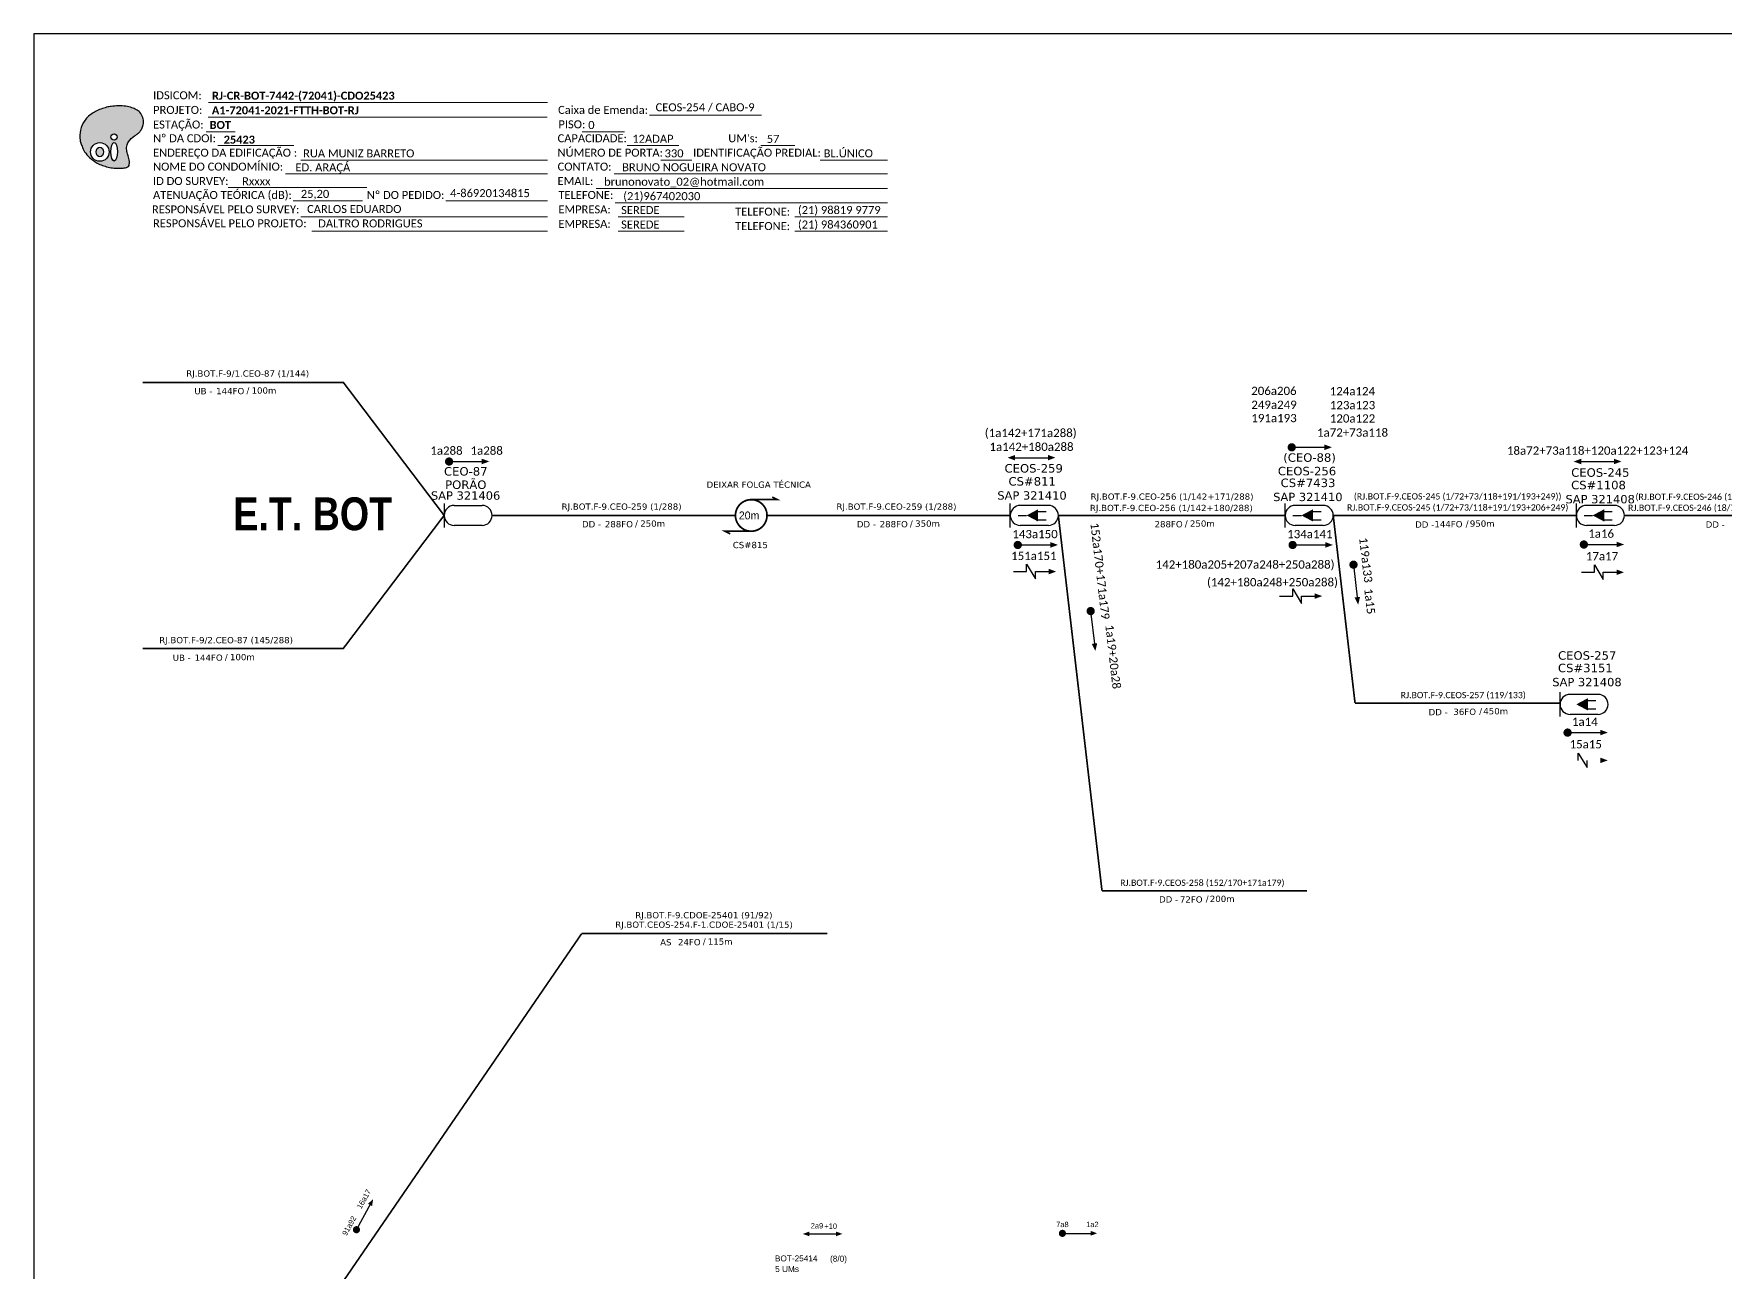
# Model space of a CAD drawing. Header units: metres. Extents: x -1286 to 457, y -500 to 94.
# Drawn here: x -1286.1 to -907.1, y -183.2 to 94.2 of the extents above; entities that cross this region are included whole.
import ezdxf
from ezdxf.enums import TextEntityAlignment as Align

# ---------------------------------------------------------------- set-up
doc = ezdxf.new("R2010")
doc.units = ezdxf.units.M
doc.layers.add("20.0-LEGENDA DOS CDO'S", color=1, linetype='Continuous', lineweight=0)
doc.layers.add('40.1-ETIQUETAS', color=1, linetype='Continuous', lineweight=20)
for name, color, linetype in [('20.4-CEOS', 1, 'Continuous'), ('20.5-CABO AÉREO', 1, 'Continuous'), ('20.5-CEO', 1, 'Continuous'), ('CAP a instalar', 1, 'Continuous'), ('E.T.', 7, 'Continuous'), ('SETA', 7, 'Continuous'), ('UNIFILAR', 7, 'Continuous')]:
    doc.layers.add(name, color=color, linetype=linetype)
doc.styles.add('ARIAL', font='arial.ttf')
doc.styles.add('siredit', font='verdana.ttf')
doc.styles.add('SWISS BIT', font='swisscb.ttf')
doc.styles.add('WMF-Calibri0', font='calibri.ttf')
doc.styles.add('WMF-Calibri1', font='calibrib.ttf')
doc.linetypes.add('FENCELINE1', pattern='A,0.25,-0.1,[133,ltypeshp.shx,S=0.1,R=0,X=-0.1,Y=0],-0.1,1', length=1.45)

# ---------------------------------------------------------------- blocks, each defined once
blk = doc.blocks.new('ETIQUETA_RS5F')
at = {"layer": '40.1-ETIQUETAS', "color": 0, "style": 'siredit'}
blk.add_text('/', height=1.5, dxfattribs=at).set_placement((1.58, -1.95), align=Align.MIDDLE_RIGHT)
for tag, p in [('ETIQUETA_R_PRIMARIA', (1.21, 4.1)), ('ETIQUETA_R_SECUNDARIA', (1.21, 2.1)), ('F_ATIVAS/F_MORTAS', (1.14, -4.24))]:
    blk.add_attdef(tag, text='', height=1.5, dxfattribs=at).set_placement(p, align=Align.MIDDLE_CENTER)
for tag, p in [('TIPO_CABO', (-6.58, -2.12)), ('CAP_CABO', (0.4, -2.09))]:
    blk.add_attdef(tag, text='', height=1.5, dxfattribs=at).set_placement(p, align=Align.MIDDLE_RIGHT)
blk.add_attdef('METROS', text='', height=1.5, dxfattribs=at).set_placement((2.14, -1.95), align=Align.MIDDLE_LEFT)
for tag, p in [('FUSÃO_1', (0.85, -8.39)), ('FUSÃO_2', (0.85, -10.6)), ('FUSÃO_3', (0.85, -12.93)), ('FUSÃO_4', (0.85, -15.14)), ('FUSÃO_5', (0.85, -17.16))]:
    blk.add_attdef(tag, text='', height=1.5, dxfattribs=at).set_placement(p, align=Align.CENTER)
blk = doc.blocks.new('SAN')
at = {"layer": 'SETA'}
blk.add_lwpolyline([(-2.58, 0), (6.02, 0)], dxfattribs=at)
for points in [[(-2.1, -0.66), (-3.93, 0), (-2.1, 0.67)], [(5.33, 0.68), (7.16, 0.01), (5.33, -0.65)]]:
    blk.add_solid(points, dxfattribs=at)
blk = doc.blocks.new('OI')
h = blk.add_hatch(color=40)
edge = h.paths.add_edge_path()
edge.add_spline(control_points=[(4.35, -0.67), (3.92, -0.99), (3.26, -1.5), (2.81, -2.59), (2.9, -3.5), (3.06, -4.27), (3.31, -4.85), (3.37, -5.39), (3.4, -5.88), (3.2, -6.4), (2.54, -6.61), (1.65, -6.63), (0.55, -6.67), (-0.56, -6.42), (-1.61, -6.14), (-2.77, -5.61), (-3.92, -4.77), (-4.89, -3.7), (-5.34, -2.65), (-5.6, -1.94), (-5.85, -0.96), (-5.71, 0.47), (-5.1, 2.02), (-4.14, 3.02), (-3.3, 3.61), (-2.37, 4.16), (-1.36, 4.44), (-0.56, 4.7), (0.79, 4.85), (2.24, 4.97), (3.79, 4.57), (4.67, 4.21), (5.44, 3.65), (5.76, 2.99), (6.03, 2.21), (6.01, 1.46), (5.72, 0.64), (5.31, 0.08), (4.88, -0.38), (4.51, -0.55), (4.35, -0.67)], knot_values=[0, 0, 0, 0, 1.60434, 2.417191, 3.427595, 4.282808, 4.776746, 5.304182, 5.888771, 6.258406, 6.858137, 7.79129, 8.986195, 10.124242, 11.187857, 12.242908, 13.953784, 15.414161, 16.515391, 17.349188, 17.675853, 19.552021, 21.515531, 22.568638, 23.63245, 24.621084, 25.782718, 26.745347, 27.142653, 29.870543, 31.004649, 31.921532, 32.709589, 33.801391, 34.042471, 35.192333, 35.971461, 36.628871, 37.254359, 37.836911, 37.836911, 37.836911, 37.836911], degree=3, periodic=0)
h.paths.add_polyline_path([(1.13, -0.87, -1), (-0.04, -0.87, -1)], flags=16)
edge = h.paths.add_edge_path(flags=16)
edge.add_ellipse((0.56, -3.59), major_axis=(-0.02, 1.71), ratio=0.361305, start_angle=0, end_angle=360)
h.paths.add_polyline_path([(-0.36, -3.62, -1), (-3.8, -3.62, -1)], flags=16)
edge = h.paths.add_edge_path(flags=0)
edge.add_ellipse((-2.08, -3.62), major_axis=(0, 0.885), ratio=0.758294, start_angle=0, end_angle=360)
at = {"color": 40}
for centre, radius in [((-2.08, -3.62), 1.72), ((0.54, -0.87), 0.587)]:
    blk.add_circle(centre, radius, dxfattribs=at)
blk.add_ellipse((-2.08, -3.62), major_axis=(0, 0.885), ratio=0.758294, start_param=-3.141592653589792, end_param=3.141592653589792, dxfattribs=at)
blk.add_ellipse((0.56, -3.59), major_axis=(-0.02, 1.71), ratio=0.361305, dxfattribs=at)
at = {"color": 40, "start_tangent": (-0.800898, -0.598801), "end_tangent": (-0.800898, -0.598801)}
blk.add_spline([(4.35, -0.67), (3.2, -1.78), (2.9, -2.54), (2.92, -3.55), (3.12, -4.38), (3.28, -4.85), (3.37, -5.37), (3.35, -5.95), (3.2, -6.29), (2.66, -6.55), (1.73, -6.63), (0.54, -6.62), (-0.58, -6.41), (-1.6, -6.11), (-2.56, -5.67), (-3.95, -4.67), (-4.89, -3.56), (-5.37, -2.56), (-5.64, -1.78), (-5.72, -1.46), (-5.63, 0.42), (-4.84, 2.22), (-4.13, 2.99), (-3.27, 3.62), (-2.4, 4.09), (-1.3, 4.47), (-0.37, 4.72), (0.02, 4.77), (2.75, 4.8), (3.85, 4.53), (4.69, 4.16), (5.31, 3.68), (5.85, 2.73), (5.93, 2.5), (5.94, 1.35), (5.67, 0.62), (5.29, 0.08), (4.84, -0.36), (4.35, -0.67)], degree=3, dxfattribs=at)

msp = doc.modelspace()

# ---------------------------------------------------------------- linework, layer by layer
msp.add_lwpolyline([(-1286.07, -499.81), (-445.07, -499.81), (-445.07, 94.19), (-1286.07, 94.19)], close=True)
at = {"color": 7, "lineweight": 0}
for points in [[(-1246.94, 78.79), (-1170.96, 78.79)], [(-1148.15, 76.01), (-1123.01, 76.01)], [(-1247.47, 72.24), (-1240.92, 72.24)], [(-1246.97, 75.52), (-1171.01, 75.52)], [(-1163.19, 72.28), (-1153.71, 72.28)], [(-1244.81, 69.17), (-1227.84, 69.17)], [(-1153.14, 69.17), (-1141.52, 69.17)], [(-1123.2, 69.17), (-1115.53, 69.17)], [(-1226.24, 65.93), (-1170.98, 65.93)], [(-1145.56, 65.93), (-1138.61, 65.93)], [(-1109.86, 65.93), (-1094.82, 65.93)], [(-1229.65, 62.82), (-1170.98, 62.82)], [(-1156.02, 62.82), (-1094.8, 62.82)], [(-1242.49, 59.75), (-1211.44, 59.75)], [(-1160.06, 59.58), (-1094.8, 59.58)], [(-1227.96, 56.79), (-1212.45, 56.79)], [(-1226.24, 53.23), (-1170.98, 53.23)], [(-1193.73, 56.79), (-1170.96, 56.79)], [(-1155.78, 56.34), (-1094.8, 56.34)], [(-1155.17, 53.23), (-1140.37, 53.23)], [(-1115.57, 53.23), (-1094.8, 53.23)], [(-1223.75, 49.99), (-1170.98, 49.99)], [(-1155.17, 49.99), (-1140.37, 49.99)], [(-1115.57, 49.99), (-1094.8, 49.99)]]:
    msp.add_lwpolyline(points, dxfattribs=at)
at = {"color": 0}
for points, const_width in [([(-1004.68, 1.58, 1), (-1003.75, 1.58, 1)], 0.926), ([(-1193.48, -1.6, 1), (-1192.56, -1.6, 1)], 0.926), ([(-1125.32, -10.14, 1.000012), (-1125.32, -17.21, 0.999978)], 0.393), ([(-1066.06, -20.29, 1), (-1065.13, -20.29, 1)], 0.926), ([(-939.22, -20.19, 1), (-938.29, -20.19, 1)], 0.926), ([(-990.43, -24.25, 1), (-990.32, -25.17, 1)], 0.926), ([(-1049.32, -34.64, 1), (-1049.22, -35.56, 1)], 0.926), ([(-942.87, -62.32, 1), (-941.94, -62.32, 1)], 0.926)]:
    msp.add_lwpolyline(points, format="xyb", close=True, dxfattribs=dict(at, const_width=const_width))
at = {"color": 0, "const_width": 0.368}
for points in [[(-1125.32, -10.14), (-1119.42, -10.14), (-1120.6, -9.55)], [(-1125.32, -17.21), (-1131.21, -17.21), (-1130.03, -17.8)]]:
    msp.add_lwpolyline(points, dxfattribs=at)
at = {"color": 7, "const_width": 0.926}
msp.add_lwpolyline([(-1004.47, -20.29, 1), (-1003.55, -20.29, 1)], format="xyb", close=True, dxfattribs=at)
at = {"color": 0}
for points in [[(-1063.61, -26.25), (-1063.61, -24.61), (-1061.65, -27.89), (-1061.65, -26.25)], [(-936.36, -26.41), (-936.36, -24.77), (-934.4, -28.04), (-934.4, -26.41)], [(-1003.99, -31.74), (-1003.99, -30.11), (-1002.04, -33.38), (-1002.04, -31.74)], [(-940.01, -68.54), (-940.01, -66.9), (-938.05, -70.17), (-938.05, -68.54)]]:
    msp.add_lwpolyline(points, dxfattribs=at)
at = {"const_width": 0.8}
for points in [[(-1213.98, -174.01, 1), (-1213.59, -173.31, 1)], [(-1056, -174.48, 1), (-1055.2, -174.48, 1)]]:
    msp.add_lwpolyline(points, format="xyb", close=True, dxfattribs=at)
at = {"layer": '20.4-CEOS', "color": 0}
for p, q in [((-1058.75, -11.43), (-1065.03, -11.43)), ((-1058.75, -15.91), (-1065.03, -15.91)), ((-935.57, -53.76), (-941.86, -53.76)), ((-935.57, -58.23), (-941.86, -58.23))]:
    msp.add_line(p, q, dxfattribs=at)
at = {"layer": '20.4-CEOS', "color": 5}
for p, q in [((-997.16, -11.43), (-1003.44, -11.43)), ((-931.91, -11.43), (-938.2, -11.43)), ((-997.16, -15.91), (-1003.44, -15.91)), ((-931.91, -15.91), (-938.2, -15.91))]:
    msp.add_line(p, q, dxfattribs=at)
at = {"layer": '20.4-CEOS', "color": 0}
for points in [[(-1067.27, -16.37), (-1067.27, -10.97)], [(-1065.53, -13.67), (-1063.62, -13.67)], [(-1065.53, -13.67), (-1063.62, -13.67)], [(-1061.14, -12.78), (-1059.24, -12.78)], [(-1061.14, -12.78), (-1059.24, -12.78)], [(-1061.14, -14.65), (-1059.24, -14.65)], [(-1061.14, -14.65), (-1059.24, -14.65)], [(-944.09, -58.69), (-944.09, -53.29)], [(-937.97, -55.11), (-936.06, -55.11)], [(-937.97, -56.97), (-936.06, -56.97)]]:
    msp.add_lwpolyline(points, dxfattribs=at)
at = {"layer": '20.4-CEOS', "color": 5}
for points in [[(-1005.68, -16.37), (-1005.68, -10.97)], [(-940.44, -16.37), (-940.44, -10.97)], [(-1003.94, -13.67), (-1002.04, -13.67)], [(-1003.94, -13.67), (-1002.04, -13.67)], [(-999.56, -12.78), (-997.65, -12.78)], [(-999.56, -12.78), (-997.65, -12.78)], [(-999.56, -14.65), (-997.65, -14.65)], [(-999.56, -14.65), (-997.65, -14.65)], [(-938.7, -13.67), (-936.79, -13.67)], [(-934.31, -12.78), (-932.4, -12.78)], [(-934.31, -14.65), (-932.4, -14.65)]]:
    msp.add_lwpolyline(points, dxfattribs=at)
at = {"layer": '20.4-CEOS', "color": 0}
for points in [[(-1063.62, -13.67, 0, 2.76, 0), (-1061.03, -13.67, 2.76, 2.76, 0)], [(-1063.62, -13.67, 0, 2.76, 0), (-1061.03, -13.67, 2.76, 2.76, 0)], [(-940.45, -55.99, 0, 2.76, 0), (-937.86, -55.99, 2.76, 2.76, 0)]]:
    msp.add_lwpolyline(points, format="xyseb", dxfattribs=at)
at = {"layer": '20.4-CEOS', "color": 5}
for points in [[(-1002.04, -13.67, 0, 2.76, 0), (-999.44, -13.67, 2.76, 2.76, 0)], [(-1002.04, -13.67, 0, 2.76, 0), (-999.44, -13.67, 2.76, 2.76, 0)], [(-936.79, -13.67, 0, 2.76, 0), (-934.2, -13.67, 2.76, 2.76, 0)]]:
    msp.add_lwpolyline(points, format="xyseb", dxfattribs=at)
at = {"layer": '20.4-CEOS', "color": 0}
for centre, start, end in [((-1065.03, -13.67), 90, 270), ((-1058.75, -13.67), 270, 90), ((-941.86, -55.99), 90, 270), ((-935.57, -55.99), 270, 90)]:
    msp.add_arc(centre, 2.24, start, end, dxfattribs=at)
at = {"layer": '20.4-CEOS', "color": 5}
for centre, start, end in [((-1003.44, -13.67), 90, 270), ((-997.16, -13.67), 270, 90), ((-938.2, -13.67), 90, 270), ((-931.91, -13.67), 270, 90)]:
    msp.add_arc(centre, 2.24, start, end, dxfattribs=at)
at = {"layer": '20.5-CABO AÉREO', "color": 7, "ltscale": 50, "const_width": 0.374}
for points in [[(-1261.7, 16.11), (-1216.71, 16.11), (-1194.13, -13.67)], [(-1261.7, -43.45), (-1216.71, -43.45), (-1194.13, -13.67)]]:
    msp.add_lwpolyline(points, dxfattribs=at)
at = {"layer": '20.5-CABO AÉREO', "color": 0, "ltscale": 50, "const_width": 0.374}
for points in [[(-1183.37, -13.67), (-1128.85, -13.67)], [(-1121.78, -13.67), (-1067.27, -13.67)], [(-1056.51, -13.67), (-1005.68, -13.67)], [(-1056.51, -13.67), (-1051.62, -55.7)], [(-994.92, -13.67), (-990.03, -55.7)], [(-1051.62, -55.7), (-1046.73, -97.73)], [(-990.03, -55.7), (-944.08, -55.7)], [(-1046.73, -97.73), (-1000.78, -97.73)]]:
    msp.add_lwpolyline(points, dxfattribs=at)
at = {"layer": '20.5-CEO', "color": 0}
for p, q in [((-1191.89, -11.44), (-1185.62, -11.44)), ((-1185.62, -15.91), (-1191.89, -15.91))]:
    msp.add_line(p, q, dxfattribs=at)
msp.add_lwpolyline([(-1194.13, -10.98), (-1194.13, -16.37)], dxfattribs=at)
for centre, start, end in [((-1191.89, -13.67), 90, 270), ((-1185.62, -13.67), 270, 90)]:
    msp.add_arc(centre, 2.23, start, end, dxfattribs=at)
at = {"layer": '40.1-ETIQUETAS', "color": 5, "const_width": 0.374}
for points in [[(-994.92, -13.67), (-940.44, -13.67)], [(-929.68, -13.67), (-875.19, -13.67)]]:
    msp.add_lwpolyline(points, dxfattribs=at)
at = {"layer": 'CAP a instalar', "color": 7, "linetype": 'FENCELINE1', "ltscale": 7, "const_width": 0.373}
for points in [[(-1163.32, -107.35), (-1252.82, -237.81)], [(-1108.27, -107.35), (-1163.32, -107.35)]]:
    msp.add_lwpolyline(points, dxfattribs=at)
at = {"layer": 'SETA', "color": 0}
for points in [[(-1004.21, 1.58), (-996.25, 1.58)], [(-1193.02, -1.6), (-1185.06, -1.6)], [(-1066.19, -0.74), (-1058.23, -0.74)], [(-939.36, -1.6), (-931.39, -1.6)], [(-1065.6, -20.29), (-1057.63, -20.29)], [(-1004.01, -20.29), (-996.05, -20.29)], [(-938.75, -20.19), (-930.79, -20.19)], [(-1066.56, -26.25), (-1063.61, -26.25)], [(-1061.65, -26.25), (-1058.69, -26.25)], [(-990.37, -24.71), (-989.46, -32.62)], [(-939.32, -26.41), (-936.36, -26.41)], [(-934.4, -26.41), (-931.44, -26.41)], [(-1006.95, -31.74), (-1003.99, -31.74)], [(-1002.04, -31.74), (-999.08, -31.74)], [(-1049.27, -35.1), (-1048.36, -43.01)], [(-942.4, -62.32), (-934.44, -62.32)]]:
    msp.add_lwpolyline(points, dxfattribs=at)
at = {"layer": 'SETA'}
for points in [[(-1213.78, -173.66), (-1210.47, -167.63)], [(-1055.6, -174.48), (-1048.72, -174.48)]]:
    msp.add_lwpolyline(points, dxfattribs=at)
at = {"layer": 'SETA', "color": 0}
for points in [[(-996.89, 2.21), (-995.19, 1.59), (-996.89, 0.97)], [(-1185.7, -0.97), (-1184, -1.59), (-1185.7, -2.21)], [(-1066.19, -0.13), (-1067.89, -0.74), (-1066.19, -1.36)], [(-1058.86, -0.11), (-1057.17, -0.73), (-1058.86, -1.35)], [(-939.36, -0.98), (-941.05, -1.6), (-939.36, -2.22)], [(-932.03, -0.97), (-930.34, -1.59), (-932.03, -2.21)], [(-1058.27, -19.66), (-1056.57, -20.28), (-1058.27, -20.9)], [(-996.69, -19.66), (-994.99, -20.28), (-996.69, -20.9)], [(-931.43, -19.56), (-929.73, -20.18), (-931.43, -20.8)], [(-1058.69, -25.63), (-1056.99, -26.25), (-1058.69, -26.87)], [(-931.44, -25.79), (-929.75, -26.41), (-931.44, -27.03)], [(-999.08, -31.13), (-997.38, -31.74), (-999.08, -32.36)], [(-988.91, -31.92), (-989.33, -33.67), (-990.13, -32.06)], [(-1047.8, -42.31), (-1048.22, -44.06), (-1049.03, -42.45)], [(-935.08, -61.69), (-933.38, -62.31), (-935.08, -62.93)], [(-935.09, -67.92), (-933.4, -68.54), (-935.09, -69.16)]]:
    msp.add_solid(points, dxfattribs=at)
at = {"layer": 'SETA'}
for points in [[(-1211.21, -167.85), (-1210.04, -166.83), (-1210.27, -168.37)], [(-1049.27, -173.93), (-1047.8, -174.47), (-1049.27, -175)]]:
    msp.add_solid(points, dxfattribs=at)

# ---------------------------------------------------------------- block references
at = {"color": 7, "xscale": 1.213923925163967, "yscale": 1.213923925163967, "zscale": 1.213923925163967, "rotation": 0.1532896023949059}
msp.add_blockref('OI', (-1268.76, 72.14), dxfattribs=at)
at = {"layer": '40.1-ETIQUETAS', "color": 0}
ref = msp.add_blockref('ETIQUETA_RS5F', (-1239.26, 16.14), dxfattribs=dict(at, xscale=0.9356883962333519, yscale=0.9356883962333519, zscale=0.9356883962333519))
ref.add_attrib('ETIQUETA_R_SECUNDARIA', 'RJ.BOT.F-9/1.CEO-87 (1/144)', dxfattribs={"color": 0, "height": 1.4035, "style": 'siredit'}).set_placement((-1238.15, 18.11), align=Align.MIDDLE_CENTER)
ref.add_attrib('TIPO_CABO', 'UB - ', dxfattribs={"color": 0, "height": 1.404, "style": 'siredit'}).set_placement((-1245.45, 14.16), align=Align.MIDDLE_RIGHT)
ref.add_attrib('CAP_CABO', '144FO', dxfattribs={"color": 0, "height": 1.404, "style": 'siredit'}).set_placement((-1238.91, 14.18), align=Align.MIDDLE_RIGHT)
ref.add_attrib('METROS', '100m', dxfattribs={"color": 0, "height": 1.404, "style": 'siredit'}).set_placement((-1237.28, 14.31), align=Align.MIDDLE_LEFT)
ref = msp.add_blockref('ETIQUETA_RS5F', (-1244.1, -43.57), dxfattribs=dict(at, xscale=0.9356883962333519, yscale=0.9356883962333519, zscale=0.9356883962333519))
ref.add_attrib('ETIQUETA_R_SECUNDARIA', 'RJ.BOT.F-9/2.CEO-87 (145/288)', dxfattribs={"color": 0, "height": 1.4035, "style": 'siredit'}).set_placement((-1242.99, -41.6), align=Align.MIDDLE_CENTER)
ref.add_attrib('TIPO_CABO', 'UB - ', dxfattribs={"color": 0, "height": 1.404, "style": 'siredit'}).set_placement((-1250.29, -45.55), align=Align.MIDDLE_RIGHT)
ref.add_attrib('CAP_CABO', '144FO', dxfattribs={"color": 0, "height": 1.404, "style": 'siredit'}).set_placement((-1243.75, -45.53), align=Align.MIDDLE_RIGHT)
ref.add_attrib('METROS', '100m', dxfattribs={"color": 0, "height": 1.404, "style": 'siredit'}).set_placement((-1242.12, -45.4), align=Align.MIDDLE_LEFT)
at = {"layer": '40.1-ETIQUETAS', "color": 7}
ref = msp.add_blockref('ETIQUETA_RS5F', (-1137.01, -107.3), dxfattribs=dict(at, xscale=0.9335319175449934, yscale=0.9335319175449934, zscale=0.9335319175449934))
ref.add_attrib('ETIQUETA_R_PRIMARIA', 'RJ.BOT.F-9.CDOE-25401 (91/92)', dxfattribs={"color": 0, "height": 1.4003, "style": 'siredit'}).set_placement((-1135.94, -103.22), align=Align.MIDDLE_CENTER)
ref.add_attrib('ETIQUETA_R_SECUNDARIA', 'RJ.BOT.CEOS-254.F-1.CDOE-25401 (1/15)', dxfattribs={"color": 0, "height": 1.4003, "style": 'siredit'}).set_placement((-1135.9, -105.34), align=Align.MIDDLE_CENTER)
ref.add_attrib('TIPO_CABO', 'AS', dxfattribs={"color": 0, "height": 1.4, "style": 'siredit'}).set_placement((-1143.19, -109.28), align=Align.MIDDLE_RIGHT)
ref.add_attrib('CAP_CABO', '24FO', dxfattribs={"color": 0, "height": 1.4, "style": 'siredit'}).set_placement((-1136.67, -109.26), align=Align.MIDDLE_RIGHT)
ref.add_attrib('METROS', '115m', dxfattribs={"color": 0, "height": 1.4, "style": 'siredit'}).set_placement((-1135.04, -109.13), align=Align.MIDDLE_LEFT)
at = {"layer": 'UNIFILAR', "color": 5, "lineweight": -3, "xscale": 0.8003531631954754, "yscale": 0.8003531631954754, "zscale": 0.8003531631954754}
msp.add_blockref('SAN', (-1110.61, -174.61), dxfattribs=at)

# ---------------------------------------------------------------- texts
at = {"color": 7, "lineweight": 0, "style": 'WMF-Calibri0'}
for s, height, p in [('IDSICOM:', 1.793, (-1259.34, 79.54)), ('PROJETO:', 1.793, (-1259.34, 76.26)), ('Caixa de Emenda:', 1.7927, (-1168.6, 76.26)), ('ESTAÇÃO:', 1.793, (-1259.36, 72.98)), ('PISO:', 1.793, (-1168.53, 73.03)), ('Nº DA CDOI:', 1.7927, (-1259.36, 69.91)), ('ENDEREÇO DA EDIFICAÇÃO :', 1.7927, (-1259.36, 66.68)), ('CAPACIDADE:', 1.7927, (-1168.71, 69.91)), ('NÚMERO DE PORTA:', 1.7927, (-1168.71, 66.68)), ('IDENTIFICAÇÃO PREDIAL:', 1.7927, (-1138.34, 66.68)), ("UM's:", 1.793, (-1130.47, 69.91)), ('NOME DO CONDOMÍNIO:', 1.7927, (-1259.36, 63.56)), ('CONTATO:', 1.793, (-1168.71, 63.56)), ('ID DO SURVEY:', 1.7927, (-1259.36, 60.33)), ('EMAIL:', 1.793, (-1168.71, 60.33)), ('ATENUAÇÃO TEÓRICA (dB):', 1.7927, (-1259.36, 57.21)), ('Nº DO PEDIDO:', 1.7927, (-1211.44, 57.21)), ('TELEFONE:', 1.793, (-1168.53, 57.21)), ('RESPONSÁVEL PELO SURVEY:', 1.7927, (-1259.6, 53.98)), ('RESPONSÁVEL PELO PROJETO:', 1.7927, (-1259.36, 50.87)), ('EMPRESA:', 1.793, (-1168.53, 53.98)), ('TELEFONE:', 1.793, (-1128.93, 53.47)), ('EMPRESA:', 1.793, (-1168.53, 50.74)), ('TELEFONE:', 1.793, (-1128.93, 50.24))]:
    msp.add_text(s, height=height, dxfattribs=at).set_placement(p)
at = {"color": 7}
for s, height, style, p in [('RJ-CR-BOT-7442-(72041)-CDO25423', 1.7927, 'WMF-Calibri1', (-1246.14, 79.45)), ('A1-72041-2021-FTTH-BOT-RJ', 1.7927, 'WMF-Calibri1', (-1246.18, 76.17)), ('CEOS-254 / CABO-9', 1.7927, 'WMF-Calibri0', (-1146.75, 76.85)), ('BOT', 1.793, 'WMF-Calibri1', (-1246.68, 72.89)), ('0', 1.79, 'WMF-Calibri0', (-1161.84, 72.88)), ('RUA MUNIZ BARRETO', 1.7927, 'WMF-Calibri0', (-1225.73, 66.52)), ('12ADAP', 1.793, 'WMF-Calibri0', (-1151.96, 69.79)), ('330', 1.793, 'WMF-Calibri0', (-1144.74, 66.53)), ('57', 1.793, 'WMF-Calibri0', (-1121.85, 69.77)), ('BL.ÚNICO', 1.793, 'WMF-Calibri0', (-1109.1, 66.53)), ('ED. ARAÇÁ', 1.793, 'WMF-Calibri0', (-1227.45, 63.39)), ('BRUNO NOGUEIRA NOVATO', 1.7927, 'WMF-Calibri0', (-1154.25, 63.42)), ('brunonovato_02@hotmail.com', 1.7927, 'WMF-Calibri0', (-1158.28, 60.18)), ('25,20', 1.793, 'WMF-Calibri0', (-1226.24, 57.45)), ('4-86920134815', 1.7927, 'WMF-Calibri0', (-1192.78, 57.62)), ('(21)967402030', 1.7927, 'WMF-Calibri0', (-1154, 56.94)), ('CARLOS EDUARDO', 1.7927, 'WMF-Calibri0', (-1224.84, 54.07)), ('SEREDE', 1.793, 'WMF-Calibri0', (-1154.47, 53.83)), ('(21) 98819 9779', 1.7927, 'WMF-Calibri0', (-1114.86, 53.83)), ('DALTRO RODRIGUES', 1.7927, 'WMF-Calibri0', (-1222.35, 50.83)), ('SEREDE', 1.793, 'WMF-Calibri0', (-1154.47, 50.59)), ('(21) 984360901', 1.7927, 'WMF-Calibri0', (-1114.86, 50.59))]:
    msp.add_text(s, height=height, dxfattribs=dict(at, style=style)).set_placement(p)
at = {"color": 7, "style": 'WMF-Calibri1'}
msp.add_text('25423', height=1.793, dxfattribs=at).set_placement((-1240.02, 69.6), align=Align.CENTER)
at = {"color": 6, "style": 'WMF-Calibri0'}
msp.add_text('Rxxxx', height=1.793, dxfattribs=at).set_placement((-1239.4, 60.28))
at = {"color": 0}
msp.add_text('20m', height=1.768, dxfattribs=at).set_placement((-1128.1, -14.56))
at = {"style": 'ARIAL'}
for s, p in [('16a17', (-1211.58, -167.08)), ('91a92', (-1214.88, -173.07))]:
    msp.add_text(s, height=1.201, rotation=61.1853, dxfattribs=at).set_placement(p, align=Align.CENTER)
for s, p in [('2a9', (-1110.59, -173.38)), ('7a8', (-1055.6, -173.08)), ('1a2', (-1048.88, -173.08))]:
    msp.add_text(s, height=1.201, dxfattribs=at).set_placement(p, align=Align.CENTER)
at = {"color": 0, "char_height": 1.8527, "attachment_point": 5}
for s, insert, width in [('{\\fCalibri|b0|i0|c0|p34;\\C1;206a206}', (-1008.21, 14.22), 23.4906), ('{\\fCalibri|b0|i0|c0|p34;\\C1;124a124}', (-990.62, 14.14), 23.4906), ('{\\C7;\\fCalibri|b0|i0|c0|p34;191}\\fCalibri|b0|i0|c0|p34;a193', (-1008.18, 8.12), 23.4906), ('{\\C7;\\fCalibri|b0|i0|c0|p34;120}\\fCalibri|b0|i0|c0|p34;a122', (-990.59, 8.04), 23.4906), ('{\\fCalibri|b0|i0|c0|p34;\\C7;(1a142\\C0;+171a288)}', (-1062.7, 4.6), 23.4906), ('{\\fCalibri|b0|i0|c0|p34;\\C7;1a7\\C0;2+73a118}', (-990.59, 4.88), 23.4906), ('{\\fCalibri|b0|i0|c0|p34;\\C7;1a288}', (-1184.6, 0.83), 23.4906), ('{\\fCalibri|b0|i0|c0|p34;1a142+180a288}', (-1062.52, 1.69), 23.4906), ('{\\fCalibri|b0|i0|c0|p34;\\C7;18a72\\C0;+73a118+120a122\\C7;+123\\C1;+124}', (-935.68, 0.83), 36.9111), ('{\\fCalibri|b0|i0|c0|p34;\\C7;143a150}', (-1061.73, -17.86), 23.4906), ('{\\fCalibri|b0|i0|c0|p34;\\C7;134a141}', (-1000.15, -17.86), 23.4906), ('{\\fCalibri|b0|i0|c0|p34;\\C7;1a16}', (-934.89, -17.76), 23.4906), ('{\\fCalibri|b0|i0|c0|p34;151a151}', (-1062, -22.75), 23.4906), ('{\\fCalibri|b0|i0|c0|p34;\\C7;17a17}', (-934.69, -22.81), 23.4906), ('{\\fCalibri|b0|i0|c0|p34;\\C7;1a14}', (-938.54, -59.89), 23.4906), ('{\\fCalibri|b0|i0|c0|p34;\\C7;15a15}', (-938.34, -64.94), 23.4906)]:
    msp.add_mtext(s, dxfattribs=dict(at, insert=insert, width=width))
at = {"color": 7, "char_height": 1.8527, "width": 23.4906, "attachment_point": 5}
for s, insert in [('{\\fCalibri|b0|i0|c0|p34;249a249}', (-1008.18, 11.1)), ('{\\fCalibri|b0|i0|c0|p34;123a123}', (-990.59, 11.02))]:
    msp.add_mtext(s, dxfattribs=dict(at, insert=insert))
at = {"color": 5, "char_height": 1.8527, "width": 23.4906, "attachment_point": 5}
for s, insert in [('{\\fCalibri|b0|i0|c0|p34;\\C7;1a288}', (-1193.61, 0.83)), ('{\\fCalibri|b0|i0|c0|p34;(142+180a248+250a288)}', (-1008.53, -28.83))]:
    msp.add_mtext(s, dxfattribs=dict(at, insert=insert))
at = {"color": 0, "char_height": 1.8527, "width": 23.4906, "attachment_point": 5, "rotation": 276.5938}
for s, insert in [('{\\fCalibri|b0|i0|c0|p34;\\C7;152a170\\C0;+171a179}', (-1047.17, -26.14)), ('{\\fCalibri|b0|i0|c0|p34;\\C7;119a133}', (-987.62, -23.67)), ('{\\fCalibri|b0|i0|c0|p34;\\C7;1a15}', (-986.74, -32.91)), ('{\\fCalibri|b0|i0|c0|p34;\\C7;1a19\\C0;+20a28}', (-1044.25, -45.34))]:
    msp.add_mtext(s, dxfattribs=dict(at, insert=insert))
at = {"color": 1, "insert": (-1014.66, -24.87), "char_height": 1.8527, "width": 23.4906, "attachment_point": 5}
msp.add_mtext('{\\fCalibri|b0|i0|c0|p34;142+180a205+207a248+250a288)}', dxfattribs=at)
at = {"color": 1, "insert": (-1108.95, -172.27), "char_height": 1.201, "width": 4.4119, "attachment_point": 1, "style": 'ARIAL'}
msp.add_mtext('+10', dxfattribs=at)
at = {"layer": "20.0-LEGENDA DOS CDO'S", "color": 7, "style": 'ARIAL'}
for s, p in [('5 UMs', (-1119.96, -183.15)), ('BOT-25414', (-1120.01, -180.76))]:
    msp.add_text(s, height=1.322, rotation=0.118, dxfattribs=at).set_placement(p)
msp.add_text('       (8/0)', height=1.3224, rotation=0.118, dxfattribs=at).set_placement((-1107.56, -180.82), align=Align.CENTER)
at = {"layer": '20.4-CEOS', "color": 5, "style": 'siredit'}
for s, height, p in [('(CEO-88)', 1.897, (-1000.22, -0.71)), ('CEOS-256', 1.897, (-1000.79, -3.74)), ('CEOS-245', 1.897, (-935.06, -4.06)), ('CS#7433', 1.897, (-1000.56, -6.37)), ('CS#1108 ', 1.897, (-935.06, -6.87)), ('SAP 321410', 1.871, (-1000.6, -9.53)), ('SAP 321408', 1.871, (-935.1, -10.03))]:
    msp.add_text(s, height=height, dxfattribs=at).set_placement(p, align=Align.MIDDLE_CENTER)
at = {"layer": '20.4-CEOS', "color": 7, "style": 'siredit'}
for s, p in [('CEO-87', (-1189.28, -3.8)), ('PORÃO', (-1189.28, -6.79))]:
    msp.add_text(s, height=1.897, dxfattribs=at).set_placement(p, align=Align.MIDDLE_CENTER)
at = {"layer": '20.4-CEOS', "color": 0, "style": 'siredit'}
for s, height, p in [('CEOS-259', 1.897, (-1062.03, -3.12)), ('CS#811', 1.897, (-1062.37, -6.04)), ('SAP 321406', 1.871, (-1189.32, -9.22)), ('SAP 321410', 1.871, (-1062.41, -9.2)), ('CEOS-257', 1.897, (-938.01, -45.04)), ('CS#3151 ', 1.897, (-938.01, -47.84)), ('SAP 321408', 1.871, (-938.06, -51))]:
    msp.add_text(s, height=height, dxfattribs=at).set_placement(p, align=Align.MIDDLE_CENTER)
at = {"layer": '40.1-ETIQUETAS', "color": 0, "style": 'siredit'}
for s, height, p in [('DEIXAR FOLGA TÉCNICA', 1.4035, (-1123.64, -6.78)), ('RJ.BOT.F-9.CEO-259 (1/288)', 1.4035, (-1154.37, -11.7)), ('RJ.BOT.F-9.CEO-259 (1/288)', 1.4035, (-1092.78, -11.7)), ('RJ.BOT.F-9.CEO-256 (1/142+180/288)', 1.4035, (-1031.19, -12)), ('RJ.BOT.F-9.CEO-256 (1/142+171/288)', 1.4035, (-1031.03, -9.46)), ('CS#815', 1.404, (-1125.52, -20.3))]:
    msp.add_text(s, height=height, dxfattribs=at).set_placement(p, align=Align.MIDDLE_CENTER)
for s, height, p in [('DD - ', 1.404, (-1158.35, -15.65)), ('288FO', 1.404, (-1151.82, -15.63)), ('/', 1.4, (-1150.72, -15.5)), ('DD - ', 1.404, (-1096.77, -15.65)), ('288FO', 1.404, (-1090.24, -15.63)), ('/', 1.4, (-1089.13, -15.5)), ('288FO', 1.404, (-1028.65, -15.63)), ('/', 1.4, (-1027.54, -15.5)), ('DD - ', 1.404, (-971.67, -15.71)), ('144FO', 1.404, (-965.95, -15.63)), ('/', 1.4, (-964.59, -15.5)), ('DD - ', 1.404, (-906.56, -15.71)), ('/', 1.4, (-961.57, -57.53)), ('DD - ', 1.404, (-968.65, -57.74)), ('36FO', 1.404, (-962.92, -57.66)), ('DD - ', 1.404, (-1029.05, -99.68)), ('72FO', 1.404, (-1024.2, -99.69)), ('/', 1.4, (-1022.85, -99.56))]:
    msp.add_text(s, height=height, dxfattribs=at).set_placement(p, align=Align.MIDDLE_RIGHT)
for s, p in [('250m', (-1150.19, -15.5)), ('350m', (-1088.6, -15.5)), ('250m', (-1027.02, -15.5)), ('950m', (-964.31, -15.5)), ('450m', (-961.29, -57.53)), ('200m', (-1022.57, -99.56))]:
    msp.add_text(s, height=1.404, dxfattribs=at).set_placement(p, align=Align.MIDDLE_LEFT)
at = {"layer": '40.1-ETIQUETAS', "color": 1, "insert": (-967.04, -12.03), "char_height": 1.4035, "width": 56.1632, "attachment_point": 5, "style": 'siredit'}
msp.add_mtext('{\\fCalibri|b0|i0|c0|p34;RJ.BOT.F-9.CEOS-245 (1/72+73/118+191/193+206+249) }', dxfattribs=at)
at = {"layer": '40.1-ETIQUETAS', "color": 5, "char_height": 1.4035, "width": 56.1632, "attachment_point": 5, "style": 'siredit'}
for s, insert in [('{\\fCalibri|b0|i0|c0|p34;(RJ.BOT.F-9.CEOS-245 (1/72+73/118+191/193+249)) }', (-967.04, -9.56)), ('{\\fCalibri|b0|i0|c0|p34;(RJ.BOT.F-9.CEOS-246 (18/72+73/118+191/193+249))}', (-903.38, -9.65))]:
    msp.add_mtext(s, dxfattribs=dict(at, insert=insert))
at = {"layer": '40.1-ETIQUETAS', "insert": (-903.5, -12.11), "char_height": 1.4035, "width": 56.1632, "attachment_point": 5, "style": 'siredit'}
msp.add_mtext('{\\fCalibri|b0|i0|c0|p34;RJ.BOT.F-9.CEOS-246 (18/72+73/118+191/193+\\C1;206+\\C256;249)}', dxfattribs=at)
at = {"layer": '40.1-ETIQUETAS', "color": 0, "char_height": 1.4035, "width": 56.1632, "attachment_point": 5, "style": 'siredit'}
for s, insert in [('{\\fCalibri|b0|i0|c0|p34;RJ.BOT.F-9.CEOS-257 (119/133\\C0;) }', (-965.79, -54.06)), ('{\\fCalibri|b0|i0|c0|p34;RJ.BOT.F-9.CEOS-258 (152/170+171a179) }', (-1024.25, -96.09))]:
    msp.add_mtext(s, dxfattribs=dict(at, insert=insert))
at = {"layer": 'E.T.', "color": 40, "style": 'SWISS BIT'}
msp.add_text('E.T. BOT', height=7.356, dxfattribs=at).set_placement((-1223.58, -16.99), align=Align.CENTER)

doc.saveas('drawing.dxf')
